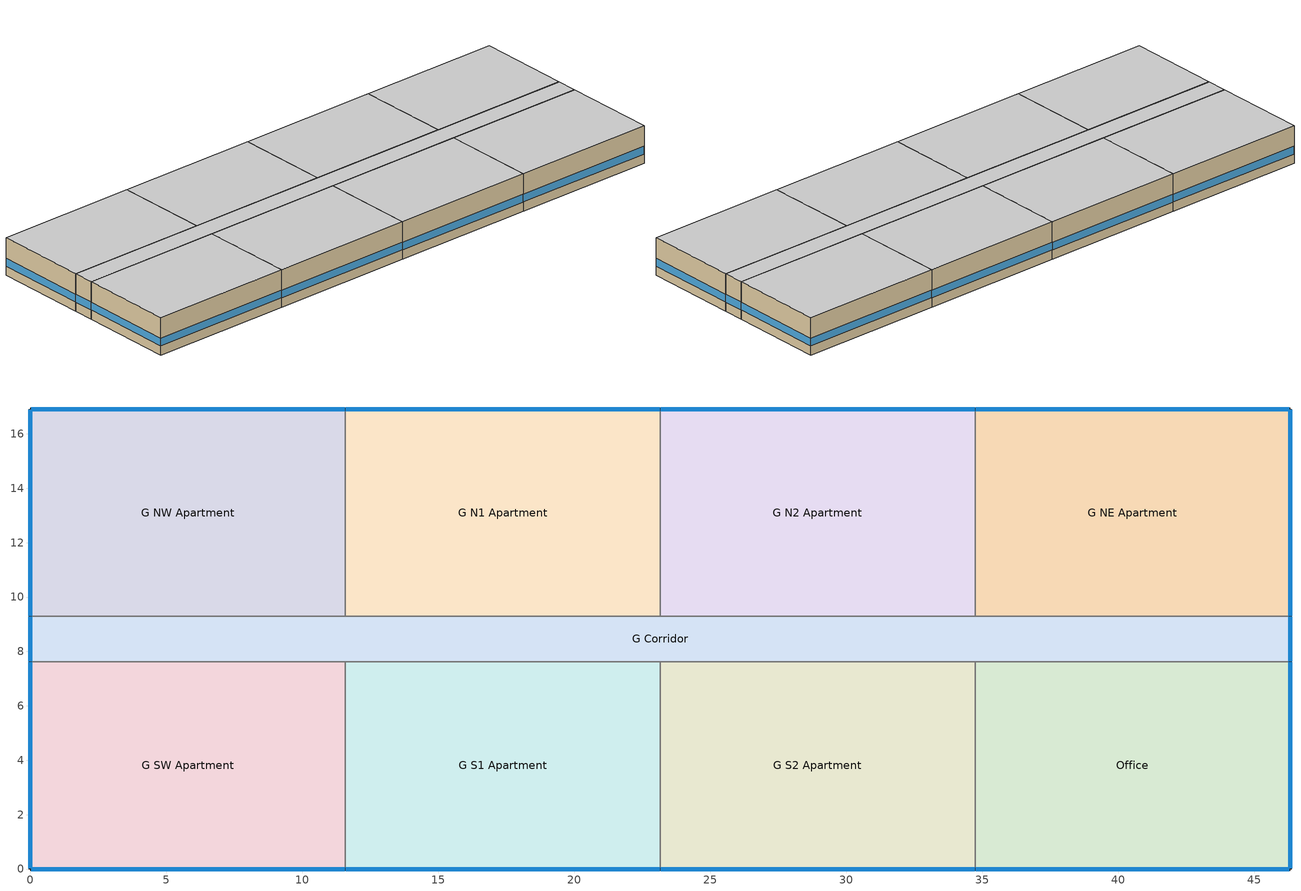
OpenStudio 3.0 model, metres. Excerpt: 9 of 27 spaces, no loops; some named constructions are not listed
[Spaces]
G S1 Apartment
 floor ground: 23.16,7.62 23.16,0 11.58,0 11.58,7.62 z0
 wall outside: 11.58,0 23.16,0 z0:3.05
 wall to G S2 Apartment: 23.16,0 23.16,7.62 z0:3.05
 wall to G Corridor: 23.16,7.62 11.58,7.62 z0:3.05
 wall to G SW Apartment: 11.58,7.62 11.58,0 z0:3.05
 window: 11.61,0 23.14,0 z0.76:1.37
 ceiling adiabatic (Floor Adiabatic construction): 23.16,0 23.16,7.62 11.58,7.62 11.58,0 z3.05
G S2 Apartment
 floor ground: 34.75,7.62 34.75,0 23.16,0 23.16,7.62 z0
 wall outside: 23.16,0 34.75,0 z0:3.05
 wall to Office: 34.75,0 34.75,7.62 z0:3.05
 wall to G Corridor: 34.75,7.62 23.16,7.62 z0:3.05
 window: 23.19,0 34.72,0 z0.76:1.37
 ceiling adiabatic (Floor Adiabatic construction): 34.75,0 34.75,7.62 23.16,7.62 23.16,0 z3.05
G NE Apartment
 floor ground: 46.33,16.92 46.33,9.3 34.75,9.3 34.75,16.92 z0
 wall outside: 46.33,9.3 46.33,16.92 34.75,16.92 z0:3.05
 wall to G Corridor: 34.75,9.3 46.33,9.3 z0:3.05
 wall to G N2 Apartment: 34.75,16.92 34.75,9.3 z0:3.05
 window: 46.3,16.92 34.77,16.92 z0.76:1.37; 46.33,9.32 46.33,16.89 z0.76:1.38
 ceiling adiabatic (Floor Adiabatic construction): 46.33,9.3 46.33,16.92 34.75,16.92 34.75,9.3 z3.05
G NW Apartment
 floor ground: 11.58,16.92 11.58,9.3 0,9.3 0,16.92 z0
 wall outside: 11.58,16.92 0,16.92 0,9.3 z0:3.05
 wall to G N1 Apartment: 11.58,9.3 11.58,16.92 z0:3.05
 wall to G Corridor: 0,9.3 11.58,9.3 z0:3.05
 window: 11.56,16.92 0.03,16.92 z0.76:1.37; 0,16.89 0,9.32 z0.76:1.38
 ceiling adiabatic (Floor Adiabatic construction): 11.58,9.3 11.58,16.92 0,16.92 0,9.3 z3.05
G N1 Apartment
 floor ground: 23.16,16.92 23.16,9.3 11.58,9.3 11.58,16.92 z0
 wall outside: 23.16,16.92 11.58,16.92 z0:3.05
 wall to G N2 Apartment: 23.16,9.3 23.16,16.92 z0:3.05
 wall to G Corridor: 11.58,9.3 23.16,9.3 z0:3.05
 window: 23.14,16.92 11.61,16.92 z0.76:1.37
 ceiling adiabatic (Floor Adiabatic construction): 23.16,9.3 23.16,16.92 11.58,16.92 11.58,9.3 z3.05
Office
 floor ground: 46.33,7.62 46.33,0 34.75,0 34.75,7.62 z0
 wall outside: 34.75,0 46.33,0 46.33,7.62 z0:3.05
 wall to G Corridor: 46.33,7.62 34.75,7.62 z0:3.05
 window: 46.33,0.03 46.33,7.59 z0.76:1.38; 34.77,0 46.3,0 z0.76:1.37
 ceiling adiabatic (Floor Adiabatic construction): 46.33,0 46.33,7.62 34.75,7.62 34.75,0 z3.05
G Corridor
 floor ground: 46.33,9.3 46.33,7.62 0,7.62 0,9.3 z0
 wall outside: 46.33,7.62 46.33,9.3 / 0,9.3 0,7.62 z0:3.05
 wall to G N2 Apartment: 34.75,9.3 23.16,9.3 z0:3.05
 wall to G SW Apartment: 0,7.62 11.58,7.62 z0:3.05
 window: 46.33,7.65 46.33,9.27 / 0,9.27 0,7.65 z0.76:1.39
 ceiling adiabatic (Floor Adiabatic construction): 46.33,7.62 46.33,9.3 0,9.3 0,7.62 z3.05
G SW Apartment
 floor ground: 11.58,7.62 11.58,0 0,0 0,7.62 z0
 wall outside: 0,7.62 0,0 11.58,0 z0:3.05
 window: 0,7.59 0,0.03 z0.76:1.38; 0.03,0 11.56,0 z0.76:1.37
 ceiling adiabatic (Floor Adiabatic construction): 11.58,0 11.58,7.62 0,7.62 0,0 z3.05
G N2 Apartment
 floor ground: 34.75,16.92 34.75,9.3 23.16,9.3 23.16,16.92 z0
 wall outside: 34.75,16.92 23.16,16.92 z0:3.05
 window: 34.72,16.92 23.19,16.92 z0.76:1.37
 ceiling adiabatic (Floor Adiabatic construction): 34.75,9.3 34.75,16.92 23.16,16.92 23.16,9.3 z3.05
[Schedule:Ruleset]
Name | Default Day Schedule | Summer Design Day Schedule | Winter Design Day Schedule
Clothing Schedule - (shifted -0.79 hours) | Clothing Schedule Default Winter Clothes
ApartmentMidRise OCC_OFF_SCH - (shifted -0.79 hours) | ApartmentMidRise OCC_OFF_SCH Default | ApartmentMidRise OCC_OFF_SCH Summer Design Day | ApartmentMidRise OCC_OFF_SCH Winter Design Day
ApartmentMidRise LTG_OFF_SCH_2010_2013 - (shifted -0.79 hours) | ApartmentMidRise LTG_OFF_SCH_2010_2013 Default | ApartmentMidRise LTG_OFF_SCH_2010_2013 Summer Design Day | ApartmentMidRise LTG_OFF_SCH_2010_2013 Winter Design Day
ApartmentMidRise EQP_OFF_SCH_2010_2013 - (shifted -0.79 hours) | ApartmentMidRise EQP_OFF_SCH_2010_2013 Default | ApartmentMidRise EQP_OFF_SCH_2010_2013 Summer Design Day | ApartmentMidRise EQP_OFF_SCH_2010_2013 Winter Design Day
ApartmentMidRise HTGSETP_OFF_SCH_NO_OPTIMUM - (shifted -0.79 hours) | ApartmentMidRise HTGSETP_OFF_SCH_NO_OPTIMUM Default | ApartmentMidRise HTGSETP_OFF_SCH_NO_OPTIMUM Summer Design Day | ApartmentMidRise HTGSETP_OFF_SCH_NO_OPTIMUM Winter Design Day
ApartmentMidRise CLGSETP_OFF_SCH_NO_OPTIMUM - (shifted -0.79 hours) | ApartmentMidRise CLGSETP_OFF_SCH_NO_OPTIMUM Default | ApartmentMidRise CLGSETP_OFF_SCH_NO_OPTIMUM Summer Design Day | ApartmentMidRise CLGSETP_OFF_SCH_NO_OPTIMUM Winter Design Day
[Schedule:Day]
Clothing Schedule Default Winter Clothes: 21, 39, 1, 22, 26, 1, 23, 13, 1, 24, 0, 1
Clothing Schedule Summer Clothes: 23, 13, 0.5, 24, 0, 0.5
Air Velocity Schedule Default: 21, 39, 0.2, 22, 26, 0.2, 23, 13, 0.2, 24, 0, 0.2
Work Efficiency Schedule Default: 21, 39, 0, 22, 26, 0, 23, 13, 0, 24, 0, 0
ApartmentMidRise OCC_APT_SCH Default; ApartmentMidRise OCC_APT_SCH Winter Design Day; ApartmentMidRise OCC_APT_SCH Summer Design Day: 6, 13, 1, 7, 13, 0.85, 8, 13, 0.39, 15, 13, 0.25, 16, 13, 0.3, 17, 13, 0.52, 20, 13, 0.87, 23, 13, 1, 24, 0, 1
ApartmentMidRise Activity Schedule Default; ApartmentMidRise Activity Schedule Winter Design Day; ApartmentMidRise Activity Schedule Summer Design Day: 23, 13, 95, 24, 0, 95
ApartmentMidRise LTG_APT_SCH Default; ApartmentMidRise LTG_APT_SCH Winter Design Day; ApartmentMidRise LTG_APT_SCH Summer Design Day: 3, 13, 0.02, 4, 13, 0.06, 5, 13, 0.13, 6, 13, 0.14, 7, 13, 0.13, 8, 13, 0.06, 14, 13, 0.04, 15, 13, 0.07, 16, 13, 0.14, 17, 13, 0.2, 18, 13, 0.27, 20, 13, 0.32, 21, 13, 0.22, 22, 13, 0.12, 23, 13, 0.05, 24, 0, 0.02
ApartmentMidRise EQP_APT_SCH Default; ApartmentMidRise EQP_APT_SCH Winter Design Day; ApartmentMidRise EQP_APT_SCH Summer Design Day: 0, 13, 0.45, 1, 13, 0.41, 2, 13, 0.39, 4, 13, 0.38, 5, 13, 0.43, 6, 13, 0.54, 7, 13, 0.65, 8, 13, 0.66, 9, 13, 0.67, 10, 13, 0.69, 11, 13, 0.7, 12, 13, 0.69, 13, 13, 0.66, 14, 13, 0.65, 15, 13, 0.68, 16, 13, 0.8, 18, 13, 1, 19, 13, 0.93, 20, 13, 0.89, 21, 13, 0.85, 22, 13, 0.71, 23, 13, 0.58, 24, 0, 0.45
ApartmentMidRise All Off Default; ApartmentMidRise All Off Winter Design Day; ApartmentMidRise All Off Summer Design Day; ApartmentMidRise OCC_OFF_SCH Default; ApartmentMidRise OCC_OFF_SCH Winter Design Day; ApartmentMidRise OCC_OFF_SCH Summer Design Day; ApartmentMidRise LTG_OFF_SCH_2010_2013 Winter Design Day: 23, 13, 0, 24, 0, 0
ApartmentMidRise LTG_COR_SCH_2013 Default; ApartmentMidRise LTG_COR_SCH_2013 Winter Design Day; ApartmentMidRise LTG_COR_SCH_2013 Summer Design Day: 23, 13, 0.53144, 24, 0, 0.53144
ApartmentMidRise OCC_OFF_SCH Wkdy Day: 7, 13, 0, 11, 13, 1, 12, 13, 0.5, 16, 13, 1, 23, 13, 0, 24, 0, 0
ApartmentMidRise LTG_OFF_SCH_2010_2013 Default: 23, 13, 0.18, 24, 0, 0.18
ApartmentMidRise LTG_OFF_SCH_2010_2013 Summer Design Day: 23, 13, 1, 24, 0, 1
ApartmentMidRise LTG_OFF_SCH_2010_2013 Wkdy Day: 7, 13, 0.18, 11, 13, 0.9, 12, 13, 0.8, 16, 13, 0.9, 23, 13, 0.18, 24, 0, 0.18
ApartmentMidRise EQP_OFF_SCH_2010_2013 Default; ApartmentMidRise EQP_OFF_SCH_2010_2013 Winter Design Day; ApartmentMidRise EQP_OFF_SCH_2010_2013 Summer Design Day: 23, 13, 0.218625, 24, 0, 0.218625
ApartmentMidRise EQP_OFF_SCH_2010_2013 Wkdy Day: 6, 13, 0.218625, 7, 13, 0.33125, 11, 13, 0.92575, 12, 13, 0.870205, 16, 13, 0.92575, 17, 13, 0.33125, 23, 13, 0.218625, 24, 0, 0.218625
ApartmentMidRise HTGSETP_OFF_SCH_NO_OPTIMUM Default; ApartmentMidRise HTGSETP_OFF_SCH_NO_OPTIMUM Summer Design Day: 23, 13, 15.6, 24, 0, 15.6
ApartmentMidRise HTGSETP_OFF_SCH_NO_OPTIMUM Wkdy Day: 6, 13, 15.6, 16, 13, 21.1, 17, 13, 18.3, 23, 13, 15.6, 24, 0, 15.6
ApartmentMidRise HTGSETP_OFF_SCH_NO_OPTIMUM Winter Design Day: 6, 13, 15.6, 7, 13, 18.3, 16, 13, 21.1, 17, 13, 18.3, 23, 13, 15.6, 24, 0, 15.6
ApartmentMidRise CLGSETP_OFF_SCH_NO_OPTIMUM Default; ApartmentMidRise CLGSETP_OFF_SCH_NO_OPTIMUM Winter Design Day: 23, 13, 29.4, 24, 0, 29.4
ApartmentMidRise CLGSETP_OFF_SCH_NO_OPTIMUM Summer Design Day: 6, 13, 29.4, 7, 13, 26.7, 16, 13, 23.9, 17, 13, 26.7, 23, 13, 29.4, 24, 0, 29.4
ApartmentMidRise CLGSETP_OFF_SCH_NO_OPTIMUM Wkdy Day: 6, 13, 29.4, 16, 13, 23.9, 17, 13, 26.7, 23, 13, 29.4, 24, 0, 29.4
EV Charging Sat: 0, 15, 0.0867289, 0, 30, 0.0826315, 0, 45, 0.0744366, 1, 0, 0.0632825, 1, 15, 0.0591851, 1, 30, 0.0550876, 1, 45, 0.0468928, 2, 0, 0.0468928, 2, 15, 0.0427954, 2, 30, 0.0468928, 2, 45, 0.0275438, 3, 0, 0.0275438, 3, 15, 0.0234464, 3, 30, 0.019349, 3, 45, 0.0122923, 4, 0, 0.00819486, 4, 15, 0.00819486, 4, 30, 0.00409743, 4, 45, 0.00409743, 5, 0, 0.00409743, 5, 15, 0.00409743, 5, 30, 0.00819486, 5, 45, 0.00819486, 6, 0, 0.00409743, 6, 15, 0.0111541, 6, 30, 0.0111541, 6, 45, 0.0111541, 7, 0, 0.0111541, 7, 15, 0.0152515, 7, 30, 0.0264056, 7, 45, 0.0457546, 8, 0, 0.0569087, 8, 15, 0.0915092, 8, 30, 0.10494, 8, 45, 0.143638, 9, 0, 0.171181, 9, 15, 0.259731, 9, 30, 0.266788, 9, 45, 0.230366, 10, 0, 0.256772, 10, 15, 0.30025, 10, 30, 0.427498, 10, 45, 0.45618, 11, 0, 0.475529, 11, 15, 0.515365, 11, 30, 0.538812, 11, 45, 0.566356, 12, 0, 0.511268, 12, 15, 0.545186, 12, 30, 0.55634, 12, 45, 0.621443, 13, 0, 0.501707, 13, 15, 0.688823, 13, 30, 0.69588, 13, 45, 0.627817, 14, 0, 0.573868, 14, 15, 0.579786, 14, 30, 0.605053, 14, 45, 0.610289, 15, 0, 0.516959, 15, 15, 0.575689, 15, 30, 0.501252, 15, 45, 0.420897, 16, 0, 0.449124, 16, 15, 0.491464, 16, 30, 0.473936, 16, 45, 0.440473, 17, 0, 0.438652, 17, 15, 0.411564, 17, 30, 0.333485, 17, 45, 0.328249, 18, 0, 0.336444, 18, 15, 0.36285, 18, 30, 0.404507, 18, 45, 0.444343, 19, 0, 0.43501, 19, 15, 0.381061, 19, 30, 0.408149, 19, 45, 0.379923, 20, 0, 0.352379, 20, 15, 0.320738, 20, 30, 0.286137, 20, 45, 0.267926, 21, 0, 0.254496, 21, 15, 0.246301, 21, 30, 0.225131, 21, 45, 0.238106, 22, 0, 0.219895, 22, 15, 0.170043, 22, 30, 0.158889, 22, 45, 0.150694, 23, 0, 0.12611, 23, 15, 0.116094, 23, 30, 0.100842, 23, 45, 0.100842, 24, 0, 0.097883
EV Charging Sun: 0, 15, 0.0780788, 0, 30, 0.0739813, 0, 45, 0.0739813, 1, 0, 0.0698839, 1, 15, 0.0587298, 1, 30, 0.0364216, 1, 45, 0.02117, 2, 0, 0.0141134, 2, 15, 0.0141134, 2, 30, 0.0141134, 2, 45, 0.00705668, 3, 0, 0.00705668, 3, 15, 0.00705668, 3, 30, 0.00705668, 3, 45, 0.00705668, 4, 0, 0.00705668, 4, 15, 0.00705668, 4, 30, 0.00705668, 4, 45, 0.00705668, 5, 0, 0.00705668, 5, 15, 0.00705668, 5, 30, 0.00705668, 5, 45, 0.00705668, 6, 0, 0.0721603, 6, 15, 0.0944685, 6, 30, 0.0416572, 6, 45, 0.0357387, 7, 0, 0.0398361, 7, 15, 0.0562258, 7, 30, 0.0603232, 7, 45, 0.0714774, 8, 0, 0.0673799, 8, 15, 0.148873, 8, 30, 0.15593, 8, 45, 0.11837, 9, 0, 0.125427, 9, 15, 0.144776, 9, 30, 0.145914, 9, 45, 0.154109, 10, 0, 0.162304, 10, 15, 0.196904, 10, 30, 0.188709, 10, 45, 0.191669, 11, 0, 0.240382, 11, 15, 0.245618, 11, 30, 0.208058, 11, 45, 0.251537, 12, 0, 0.248577, 12, 15, 0.272024, 12, 30, 0.27908, 12, 45, 0.226269, 13, 0, 0.215115, 13, 15, 0.228545, 13, 30, 0.237423, 13, 45, 0.320055, 14, 0, 0.318234, 14, 15, 0.317095, 14, 30, 0.270203, 14, 45, 0.286592, 15, 0, 0.329388, 15, 15, 0.321193, 15, 30, 0.450262, 15, 45, 0.275438, 16, 0, 0.247894, 16, 15, 0.244935, 16, 30, 0.312998, 16, 45, 0.29069, 17, 0, 0.285454, 17, 15, 0.306624, 17, 30, 0.298429, 17, 45, 0.248577, 18, 0, 0.241521, 18, 15, 0.25791, 18, 30, 0.228545, 18, 45, 0.251992, 19, 0, 0.226269, 19, 15, 0.241521, 19, 30, 0.241521, 19, 45, 0.234464, 20, 0, 0.22331, 20, 15, 0.220351, 20, 30, 0.159344, 20, 45, 0.173458, 21, 0, 0.165263, 21, 15, 0.178238, 21, 30, 0.191213, 21, 45, 0.190075, 22, 0, 0.16071, 22, 15, 0.144321, 22, 30, 0.14728, 22, 45, 0.129069, 23, 0, 0.117915, 23, 15, 0.122012, 23, 30, 0.105623, 23, 45, 0.0974277, 24, 0, 0.0862736
[Schedule:Rule] Rule Order=0; Date Specification Type=DateRange; Start Day=1
Name | Schedule Ruleset | Day Schedule | Start Month | End Month | End Day | Apply Monday | Apply Tuesday | Apply Wednesday | Apply Thursday | Apply Friday
Schedule Rule 1 | Clothing Schedule - (shifted -0.79 hours) | Clothing Schedule Summer Clothes | 5 | 9 | 30
Schedule Rule 2 | ApartmentMidRise OCC_OFF_SCH - (shifted -0.79 hours) | ApartmentMidRise OCC_OFF_SCH Wkdy Day | 1 | 12 | 31 | Yes | Yes | Yes | Yes | Yes
Schedule Rule 3 | ApartmentMidRise LTG_OFF_SCH_2010_2013 - (shifted -0.79 hours) | ApartmentMidRise LTG_OFF_SCH_2010_2013 Wkdy Day | 1 | 12 | 31 | Yes | Yes | Yes | Yes | Yes
Schedule Rule 4 | ApartmentMidRise EQP_OFF_SCH_2010_2013 - (shifted -0.79 hours) | ApartmentMidRise EQP_OFF_SCH_2010_2013 Wkdy Day | 1 | 12 | 31 | Yes | Yes | Yes | Yes | Yes
Schedule Rule 5 | ApartmentMidRise HTGSETP_OFF_SCH_NO_OPTIMUM - (shifted -0.79 hours) | ApartmentMidRise HTGSETP_OFF_SCH_NO_OPTIMUM Wkdy Day | 1 | 12 | 31 | Yes | Yes | Yes | Yes | Yes
Schedule Rule 6 | ApartmentMidRise CLGSETP_OFF_SCH_NO_OPTIMUM - (shifted -0.79 hours) | ApartmentMidRise CLGSETP_OFF_SCH_NO_OPTIMUM Wkdy Day | 1 | 12 | 31 | Yes | Yes | Yes | Yes | Yes
